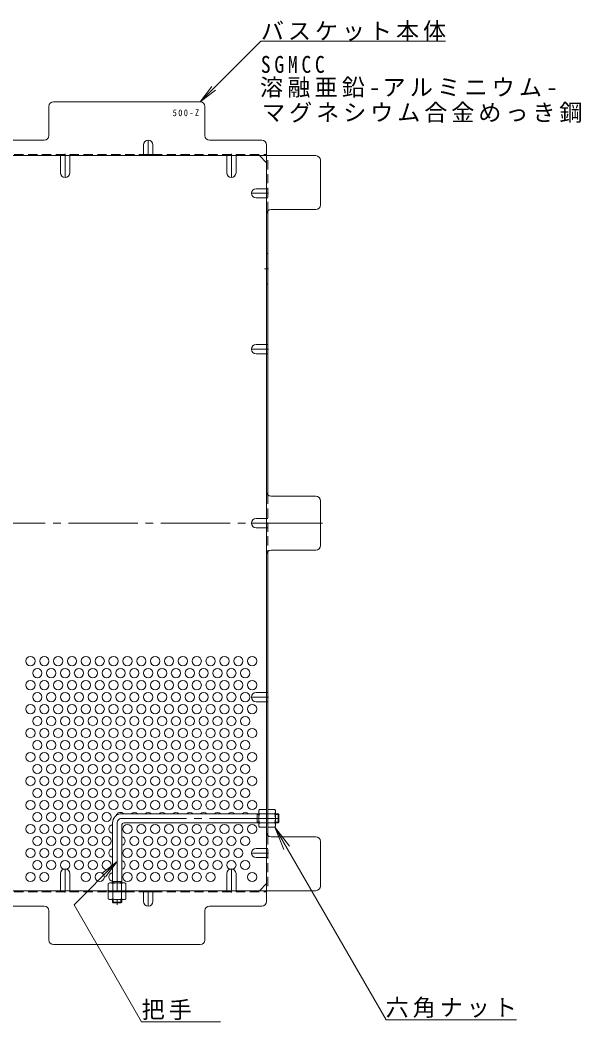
# Model space of a CAD drawing. Units: millimetres at full size, sheet at 1:5; details may follow other scales. Extents: x -898 to 946, y -664 to 545.
# Drawn here: x -217 to 145, y -127 to 524 of the extents above; entities that cross this region are included whole.
import ezdxf

# ---------------------------------------------------------------- set-up
doc = ezdxf.new("R2010")
doc.units = ezdxf.units.MM
doc.header["$LTSCALE"] = 5
for name, pattern in [('CHAIN1', [8, 5, -1, 1, -1]), ('CHAIN2', [12, 9, -1, 1, -1]), ('DASHED1', [1.8, 1.2, -0.6])]:
    doc.linetypes.add(name, pattern=pattern)
for name, color, linetype, lineweight in [('0-1_躯体', 3, 'Continuous', 9), ('0-5_寸法', 7, 'Continuous', 9), ('0-6_ハッチ', 2, 'Continuous', 9), ('0-7', 2, 'Continuous', 9), ('0-8', 2, 'Continuous', 9), ('0-B', 2, 'Continuous', 9)]:
    doc.layers.add(name, color=color, linetype=linetype, lineweight=lineweight)
doc.styles.add('ＭＳ ゴシック', font='')
doc.styles.get('ＭＳ ゴシック').set_extended_font_data('MS Gothic')

msp = doc.modelspace()

# ---------------------------------------------------------------- linework, layer by layer
at = {"layer": '0-1_躯体'}
for p, q in [((-61.509, 7.902), (-150.509, 7.902)), ((-62.509, 1.902), (-62.509, 7.902)), ((-62.509, 7.402), (-61.509, 7.402)), ((-49.009, 7.902), (-50.709, 7.902)), ((-50.709, 7.402), (-48.509, 7.402)), ((-49.009, 1.902), (-49.009, 7.902)), ((-49.009, 7.902), (-48.509, 7.402)), ((-48.509, 2.402), (-48.509, 7.402)), ((-156.509, 1.902), (-156.509, -37.098)), ((-150.509, 0.402), (-150.509, -37.098)), ((-61.509, 1.902), (-149.009, 1.902)), ((-62.509, 2.402), (-61.509, 2.402)), ((-50.709, 2.402), (-48.509, 2.402)), ((-49.009, 1.902), (-50.709, 1.902)), ((-49.009, 1.902), (-48.509, 2.402)), ((-156.509, -36.098), (-150.509, -36.098)), ((-156.009, -36.098), (-156.009, -37.098)), ((-151.009, -36.098), (-151.009, -37.098))]:
    msp.add_line(p, q, dxfattribs=at)
at = {"layer": '0-1_躯体', "linetype": 'CHAIN2'}
for p, q in [((-153.509, 1.902), (-153.509, -51.331)), ((-48.509, 4.902), (-150.509, 4.902))]:
    msp.add_line(p, q, dxfattribs=at)
at = {"layer": '0-1_躯体', "linetype": 'DASHED1'}
for p, q in [((-156.509, -49.598), (-156.509, -47.898)), ((-156.509, -49.598), (-150.509, -49.598)), ((-156.509, -49.598), (-156.009, -50.098)), ((-156.009, -47.898), (-156.009, -50.098)), ((-156.009, -50.098), (-151.009, -50.098)), ((-151.009, -47.898), (-151.009, -50.098)), ((-150.509, -49.598), (-151.009, -50.098)), ((-150.509, -49.598), (-150.509, -47.898))]:
    msp.add_line(p, q, dxfattribs=at)
at = {"layer": '0-1_躯体'}
for centre, radius in [((-150.509, 1.902), 6), ((-149.009, 0.402), 1.5)]:
    msp.add_arc(centre, radius, 90, 180, dxfattribs=at)
at = {"layer": '0-1_躯体', "linetype": 'CHAIN2'}
msp.add_arc((-150.509, 1.902), 3, 90, 180, dxfattribs=at)
at = {"layer": '0-5_寸法'}
for p, q in [((-60.169, 509.849), (-99.51, 470.509)), ((59.831, 509.849), (-60.169, 509.849)), ((-99.51, 470.509), (-91.9, 480.426)), ((-99.51, 470.509), (-89.593, 478.118)), ((-51.142, -0.848), (21.13, -126.028)), ((-51.142, -0.848), (-45.163, -15.284)), ((-51.142, -0.848), (-41.63, -13.245)), ((-153.449, -23.239), (-163.365, -30.849)), ((-86.333, -127.413), (-137.583, -127.413)), ((105.86, -126.028), (21.13, -126.028))]:
    msp.add_line(p, q, dxfattribs=at)
msp.add_lwpolyline([(-137.583, -127.413), (-181.52, -51.311), (-153.449, -23.239), (-161.058, -33.156)], dxfattribs=at)
at = {"layer": '0-6_ハッチ'}
for centre in [(-209.809, 107.072), (-200.809, 107.072), (-191.809, 107.072), (-182.809, 107.072), (-173.809, 107.072), (-164.809, 107.072), (-155.809, 107.072), (-146.809, 107.072), (-137.809, 107.072), (-128.809, 107.072), (-119.809, 107.072), (-110.809, 107.072), (-101.809, 107.072), (-92.809, 107.072), (-83.809, 107.072), (-74.809, 107.072), (-65.809, 107.072), (-205.309, 99.277), (-196.309, 99.277), (-187.309, 99.277), (-178.309, 99.277), (-169.309, 99.277), (-160.309, 99.277), (-151.309, 99.277), (-142.309, 99.277), (-133.309, 99.277), (-124.309, 99.277), (-115.309, 99.277), (-106.309, 99.277), (-97.309, 99.277), (-88.309, 99.277), (-79.309, 99.277), (-70.309, 99.277), (-209.809, 91.483), (-200.809, 91.483), (-191.809, 91.483), (-182.809, 91.483), (-173.809, 91.483), (-164.809, 91.483), (-155.809, 91.483), (-146.809, 91.483), (-137.809, 91.483), (-128.809, 91.483), (-119.809, 91.483), (-110.809, 91.483), (-101.809, 91.483), (-92.809, 91.483), (-83.809, 91.483), (-74.809, 91.483), (-65.809, 91.483), (-205.309, 83.689), (-196.309, 83.689), (-187.309, 83.689), (-178.309, 83.689), (-169.309, 83.689), (-160.309, 83.689), (-151.309, 83.689), (-142.309, 83.689), (-133.309, 83.689), (-124.309, 83.689), (-115.309, 83.689), (-106.309, 83.689), (-97.309, 83.689), (-88.309, 83.689), (-79.309, 83.689), (-70.309, 83.689), (-209.809, 75.895), (-200.809, 75.895), (-191.809, 75.895), (-182.809, 75.895), (-173.809, 75.895), (-164.809, 75.895), (-155.809, 75.895), (-146.809, 75.895), (-137.809, 75.895), (-128.809, 75.895), (-119.809, 75.895), (-110.809, 75.895), (-101.809, 75.895), (-92.809, 75.895), (-83.809, 75.895), (-74.809, 75.895), (-65.809, 75.895), (-205.309, 68.101), (-196.309, 68.101), (-187.309, 68.101), (-178.309, 68.101), (-169.309, 68.101), (-160.309, 68.101), (-151.309, 68.101), (-142.309, 68.101), (-133.309, 68.101), (-124.309, 68.101), (-115.309, 68.101), (-106.309, 68.101), (-97.309, 68.101), (-88.309, 68.101), (-79.309, 68.101), (-70.309, 68.101), (-209.809, 60.306), (-200.809, 60.306), (-191.809, 60.306), (-182.809, 60.306), (-173.809, 60.306), (-164.809, 60.306), (-155.809, 60.306), (-146.809, 60.306), (-137.809, 60.306), (-128.809, 60.306), (-119.809, 60.306), (-110.809, 60.306), (-101.809, 60.306), (-92.809, 60.306), (-83.809, 60.306), (-74.809, 60.306), (-65.809, 60.306), (-205.309, 52.512), (-196.309, 52.512), (-187.309, 52.512), (-178.309, 52.512), (-169.309, 52.512), (-160.309, 52.512), (-151.309, 52.512), (-142.309, 52.512), (-133.309, 52.512), (-124.309, 52.512), (-115.309, 52.512), (-106.309, 52.512), (-97.309, 52.512), (-88.309, 52.512), (-79.309, 52.512), (-70.309, 52.512), (-209.809, 44.718), (-200.809, 44.718), (-191.809, 44.718), (-182.809, 44.718), (-173.809, 44.718), (-164.809, 44.718), (-155.809, 44.718), (-146.809, 44.718), (-137.809, 44.718), (-128.809, 44.718), (-119.809, 44.718), (-110.809, 44.718), (-101.809, 44.718), (-92.809, 44.718), (-83.809, 44.718), (-74.809, 44.718), (-65.809, 44.718), (-205.309, 36.924), (-196.309, 36.924), (-187.309, 36.924), (-178.309, 36.924), (-169.309, 36.924), (-160.309, 36.924), (-151.309, 36.924), (-142.309, 36.924), (-133.309, 36.924), (-124.309, 36.924), (-115.309, 36.924), (-106.309, 36.924), (-97.309, 36.924), (-88.309, 36.924), (-79.309, 36.924), (-70.309, 36.924), (-209.809, 29.129), (-200.809, 29.129), (-191.809, 29.129), (-182.809, 29.129), (-173.809, 29.129), (-164.809, 29.129), (-155.809, 29.129), (-146.809, 29.129), (-137.809, 29.129), (-128.809, 29.129), (-119.809, 29.129), (-110.809, 29.129), (-101.809, 29.129), (-92.809, 29.129), (-83.809, 29.129), (-74.809, 29.129), (-65.809, 29.129), (-205.309, 21.335), (-196.309, 21.335), (-187.309, 21.335), (-178.309, 21.335), (-169.309, 21.335), (-160.309, 21.335), (-151.309, 21.335), (-142.309, 21.335), (-133.309, 21.335), (-124.309, 21.335), (-115.309, 21.335), (-106.309, 21.335), (-97.309, 21.335), (-88.309, 21.335), (-79.309, 21.335), (-70.309, 21.335), (-209.809, 13.541), (-200.809, 13.541), (-191.809, 13.541), (-182.809, 13.541), (-173.809, 13.541), (-164.809, 13.541), (-155.809, 13.541), (-146.809, 13.541), (-137.809, 13.541), (-128.809, 13.541), (-119.809, 13.541), (-110.809, 13.541), (-101.809, 13.541), (-92.809, 13.541), (-83.809, 13.541), (-74.809, 13.541), (-65.809, 13.541), (-205.309, 5.747), (-196.309, 5.747), (-187.309, 5.747), (-178.309, 5.747), (-169.309, 5.747), (-160.309, 5.747), (-209.809, -2.048), (-200.809, -2.048), (-191.809, -2.048), (-182.809, -2.048), (-173.809, -2.048), (-164.809, -2.048), (-146.809, -2.048), (-137.809, -2.048), (-128.809, -2.048), (-119.809, -2.048), (-110.809, -2.048), (-101.809, -2.048), (-92.809, -2.048), (-83.809, -2.048), (-74.809, -2.048), (-65.809, -2.048), (-205.309, -9.842), (-196.309, -9.842), (-187.309, -9.842), (-178.309, -9.842), (-169.309, -9.842), (-160.309, -9.842), (-142.309, -9.842), (-133.309, -9.842), (-124.309, -9.842), (-115.309, -9.842), (-106.309, -9.842), (-97.309, -9.842), (-88.309, -9.842), (-79.309, -9.842), (-70.309, -9.842), (-209.809, -17.636), (-200.809, -17.636), (-191.809, -17.636), (-182.809, -17.636), (-173.809, -17.636), (-164.809, -17.636), (-146.809, -17.636), (-137.809, -17.636), (-128.809, -17.636), (-119.809, -17.636), (-110.809, -17.636), (-101.809, -17.636), (-92.809, -17.636), (-83.809, -17.636), (-74.809, -17.636), (-205.309, -25.43), (-196.309, -25.43), (-187.309, -25.43), (-178.309, -25.43), (-169.309, -25.43), (-160.309, -25.43), (-142.309, -25.43), (-133.309, -25.43), (-124.309, -25.43), (-115.309, -25.43), (-106.309, -25.43), (-97.309, -25.43), (-88.309, -25.43), (-79.309, -25.43), (-70.309, -25.43), (-209.809, -33.224), (-200.809, -33.224), (-173.809, -33.224), (-164.809, -33.224), (-146.809, -33.224), (-137.809, -33.224), (-128.809, -33.224), (-119.809, -33.224), (-110.809, -33.224), (-101.809, -33.224), (-92.809, -33.224), (-65.809, -33.224)]:
    msp.add_circle(centre, 3, dxfattribs=at)
for centre, start, end in [((-151.309, 5.747), 45.92, 162.32742), ((-142.309, 5.747), 45.92, 134.08), ((-133.309, 5.747), 45.92, 134.08), ((-124.309, 5.747), 45.92, 134.08), ((-115.309, 5.747), 45.92, 134.08), ((-106.309, 5.747), 45.92, 134.08), ((-97.309, 5.747), 45.92, 134.08), ((-88.309, 5.747), 45.92, 134.08), ((-79.309, 5.747), 45.92, 134.08), ((-70.309, 5.747), 45.92, 134.08), ((-155.809, -2.048), 103.4934, 256.5066), ((-151.309, -9.842), 285.46601, 74.53399), ((-155.809, -17.636), 103.4934, 256.5066), ((-151.309, -25.43), 285.46601, 74.53399), ((-155.809, -33.224), 103.4934, 256.31025)]:
    msp.add_arc(centre, 3, start, end, dxfattribs=at)
at = {"layer": '0-7'}
for p, q in [((-99.51, 470.509), (-194.809, 470.509)), ((-197.809, 448.509), (-197.809, 467.509)), ((-96.51, 448.509), (-96.51, 467.509)), ((-200.809, 445.509), (-260.809, 445.509)), ((-59.509, 445.509), (-93.51, 445.509)), ((-136.309, 436.309), (-130.309, 436.309)), ((-56.509, -49.098), (-56.509, 442.509)), ((-566.112, 435.509), (-24.505, 435.509)), ((-56.509, 430.897), (-61.121, 435.509)), ((-21.505, 403.508), (-21.505, 432.509)), ((-55.709, 399.552), (-55.709, 215.166)), ((-53.509, 400.508), (-24.505, 400.508)), ((-24.505, 214.206), (-53.509, 214.206)), ((-21.505, 182.205), (-21.505, 211.206)), ((-55.709, -6.137), (-55.709, 178.244)), ((-53.509, 179.205), (-24.505, 179.205)), ((-24.505, -7.097), (-53.509, -7.097)), ((-21.505, -39.098), (-21.505, -10.097)), ((-61.121, -42.098), (-56.509, -37.486)), ((-566.112, -42.098), (-24.505, -42.098)), ((-136.309, -42.898), (-130.309, -42.898)), ((-200.809, -52.098), (-260.809, -52.098)), ((-197.809, -55.098), (-197.809, -74.098)), ((-96.51, -74.098), (-96.51, -55.098)), ((-93.51, -52.098), (-59.509, -52.098)), ((-194.809, -77.098), (-99.51, -77.098))]:
    msp.add_line(p, q, dxfattribs=at)
at = {"layer": '0-7', "linetype": 'DASHED1'}
for p, q in [((-454.309, 436.309), (-136.309, 436.309)), ((-190.309, 435.509), (-190.309, 436.309)), ((-184.309, 435.509), (-184.309, 436.309)), ((-130.309, 436.309), (-56.509, 436.309)), ((-82.309, 435.509), (-82.309, 436.309)), ((-76.309, 435.509), (-76.309, 436.309)), ((-55.709, 399.552), (-55.709, 435.509)), ((-56.509, 414.047), (-55.709, 414.047)), ((-56.509, 408.047), (-55.709, 408.047)), ((-56.509, 312.722), (-55.709, 312.722)), ((-56.509, 306.722), (-55.709, 306.722)), ((-55.709, 215.166), (-55.709, 178.244)), ((-56.509, 199.705), (-55.709, 199.705)), ((-56.509, 193.705), (-55.709, 193.705)), ((-56.509, 86.689), (-55.709, 86.689)), ((-56.509, 80.689), (-55.709, 80.689)), ((-55.709, 7.902), (-56.509, 7.902)), ((-55.709, 1.702), (-56.509, 1.702)), ((-55.709, -6.137), (-55.709, -42.103)), ((-56.509, -14.636), (-55.709, -14.636)), ((-56.509, -20.636), (-55.709, -20.636)), ((-454.309, -42.898), (-136.309, -42.898)), ((-190.309, -42.098), (-190.309, -42.898)), ((-184.309, -42.098), (-184.309, -42.898)), ((-150.509, -42.098), (-150.509, -42.898)), ((-130.309, -42.898), (-56.509, -42.898)), ((-82.309, -42.098), (-82.309, -42.898)), ((-76.309, -42.098), (-76.309, -42.898))]:
    msp.add_line(p, q, dxfattribs=at)
at = {"layer": '0-7', "linetype": 'CHAIN2'}
msp.add_line((-20.152, 196.705), (-570.034, 196.705), dxfattribs=at)
at = {"layer": '0-7'}
for centre, start, end in [((-194.809, 467.509), 90, 180), ((-99.51, 467.509), 0, 90), ((-200.809, 448.509), 270, 0), ((-93.51, 448.509), 180, 270), ((-59.509, 442.509), 0, 90), ((-24.505, 432.509), 0, 90), ((-53.509, 397.508), 90, 180), ((-24.505, 403.508), 270, 0), ((-53.509, 217.206), 180, 270), ((-24.505, 211.206), 0, 90), ((-53.509, 176.205), 90, 180), ((-24.505, 182.205), 270, 0), ((-53.509, -4.097), 180, 270), ((-24.505, -10.097), 0, 90), ((-24.505, -39.098), 270, 0), ((-59.509, -49.098), 270, 0), ((-200.809, -55.098), 0, 90), ((-93.51, -55.098), 90, 180), ((-194.809, -74.098), 180, 270), ((-99.51, -74.098), 270, 0)]:
    msp.add_arc(centre, 3, start, end, dxfattribs=at)
at = {"layer": '0-8', "linetype": 'CHAIN1'}
for p, q in [((-133.309, 435.509), (-133.309, 445.509)), ((-187.309, 436.709), (-187.309, 421.359)), ((-79.309, 436.709), (-79.309, 421.359)), ((-55.309, 411.047), (-66.309, 411.047)), ((-57.855, 362.001), (-55.309, 362.001)), ((-55.309, 309.722), (-66.309, 309.722)), ((-53.801, 196.705), (-66.309, 196.705)), ((-55.309, 83.689), (-66.309, 83.689)), ((-55.309, -17.636), (-66.309, -17.636)), ((-187.309, -43.298), (-187.309, -27.948)), ((-79.309, -43.298), (-79.309, -27.948)), ((-133.309, -42.098), (-133.309, -52.098))]:
    msp.add_line(p, q, dxfattribs=at)
at = {"layer": '0-8'}
for p, q in [((-136.309, 442.509), (-136.309, 435.509)), ((-130.309, 442.509), (-130.309, 435.509)), ((-190.309, 424.359), (-190.309, 435.509)), ((-184.309, 424.359), (-184.309, 435.509)), ((-82.309, 424.359), (-82.309, 435.509)), ((-76.309, 424.359), (-76.309, 435.509)), ((-63.309, 414.047), (-56.509, 414.047)), ((-63.309, 408.047), (-56.509, 408.047)), ((-55.709, 372.001), (-56.509, 372.001)), ((-55.709, 352.001), (-56.509, 352.001)), ((-63.309, 312.722), (-56.509, 312.722)), ((-63.309, 306.722), (-56.509, 306.722)), ((-63.309, 199.705), (-56.509, 199.705)), ((-63.309, 193.705), (-56.509, 193.705)), ((-63.309, 86.689), (-56.509, 86.689)), ((-63.309, 80.689), (-56.509, 80.689)), ((-63.309, -14.636), (-56.509, -14.636)), ((-63.309, -20.636), (-56.509, -20.636)), ((-190.309, -30.948), (-190.309, -42.098)), ((-184.309, -30.948), (-184.309, -42.098)), ((-82.309, -30.948), (-82.309, -42.098)), ((-76.309, -30.948), (-76.309, -42.098)), ((-136.309, -49.098), (-136.309, -42.098)), ((-130.309, -49.098), (-130.309, -42.098))]:
    msp.add_line(p, q, dxfattribs=at)
for centre, start, end in [((-133.309, 442.509), 0, 180), ((-187.309, 424.359), 180, 0), ((-79.309, 424.359), 180, 0), ((-63.309, 411.047), 90, 270), ((-63.309, 309.722), 90, 270), ((-63.309, 196.705), 90, 270), ((-63.309, 83.689), 90, 270), ((-63.309, -17.636), 90, 270), ((-187.309, -30.948), 0, 180), ((-79.309, -30.948), 0, 180), ((-133.309, -49.098), 180, 0)]:
    msp.add_arc(centre, 3, start, end, dxfattribs=at)
at = {"layer": '0-B'}
for p, q in [((-61.509, 9.902), (-61.076, 10.652)), ((-61.509, -0.098), (-61.509, 9.902)), ((-56.509, 10.652), (-61.076, 10.652)), ((-61.076, 7.765), (-56.509, 7.765)), ((-56.509, -0.848), (-56.509, 10.652)), ((-55.709, -0.848), (-55.709, 10.652)), ((-55.709, 10.652), (-51.142, 10.652)), ((-51.142, 7.765), (-55.709, 7.765)), ((-50.709, 9.902), (-51.142, 10.652)), ((-50.709, -0.098), (-50.709, 9.902)), ((-61.076, 2.039), (-56.509, 2.039)), ((-51.142, 2.039), (-55.709, 2.039)), ((-61.509, -0.098), (-61.076, -0.848)), ((-56.509, -0.848), (-61.076, -0.848)), ((-55.709, -0.848), (-51.142, -0.848)), ((-50.709, -0.098), (-51.142, -0.848)), ((-158.509, -37.098), (-159.259, -37.531)), ((-159.259, -42.098), (-159.259, -37.531)), ((-158.509, -37.098), (-148.509, -37.098)), ((-156.372, -37.531), (-156.372, -42.098)), ((-150.645, -37.531), (-150.645, -42.098)), ((-148.509, -37.098), (-147.759, -37.531)), ((-147.759, -42.098), (-147.759, -37.531)), ((-159.259, -42.098), (-147.759, -42.098))]:
    msp.add_line(p, q, dxfattribs=at)
at = {"layer": '0-B', "linetype": 'DASHED1'}
for p, q in [((-147.759, -42.898), (-159.259, -42.898)), ((-159.259, -42.898), (-159.259, -47.465)), ((-156.372, -47.465), (-156.372, -42.898)), ((-150.645, -47.465), (-150.645, -42.898)), ((-147.759, -42.898), (-147.759, -47.465)), ((-158.509, -47.898), (-159.259, -47.465)), ((-148.509, -47.898), (-158.509, -47.898)), ((-148.509, -47.898), (-147.759, -47.465))]:
    msp.add_line(p, q, dxfattribs=at)
at = {"layer": '0-B'}
for centre, radius, start, end in [((-58.227, 9.007), 3.29, 149.99998, 176.07924), ((-58.774, 9.242), 2.735, 180.2103, 212.68507), ((-51.826, 4.902), 9.683, 162.79973, 197.20026), ((-53.991, 9.007), 3.29, 3.92076, 30.00002), ((-53.443, 9.242), 2.735, 327.31493, 359.7897), ((-60.391, 4.902), 9.683, 342.79974, 17.20027), ((-58.774, 0.562), 2.735, 147.31491, 179.78969), ((-58.227, 0.797), 3.29, 183.92075, 210), ((-53.991, 0.797), 3.29, 330, 356.07925), ((-53.443, 0.562), 2.735, 0.21031, 32.68509), ((-157.614, -40.38), 3.29, 93.92075, 120), ((-157.849, -39.833), 2.735, 57.31491, 89.78969), ((-153.509, -46.781), 9.683, 72.79973, 107.20026), ((-149.169, -39.833), 2.735, 90.2103, 122.68507), ((-149.404, -40.38), 3.29, 59.99998, 86.07924)]:
    msp.add_arc(centre, radius, start, end, dxfattribs=at)
at = {"layer": '0-B', "linetype": 'DASHED1'}
for centre, radius, start, end in [((-157.614, -44.616), 3.29, 239.99998, 266.07924), ((-157.849, -45.163), 2.735, 270.2103, 302.68507), ((-153.509, -38.216), 9.683, 252.79973, 287.20026), ((-149.169, -45.163), 2.735, 237.31491, 269.78969), ((-149.404, -44.616), 3.29, 273.92075, 300)]:
    msp.add_arc(centre, radius, start, end, dxfattribs=at)

# ---------------------------------------------------------------- texts
at = {"layer": '0-5_寸法', "char_height": 11, "attachment_point": 7, "style": 'ＭＳ ゴシック'}
for s, insert in [('\\T1.17;バスケット本体', (-60.169, 509.849)), ('\\T1.38;\\W0.85;SGMCC', (-60.169, 489.109)), ('\\T1.18;溶融亜鉛-アルミニウム-', (-60.746, 473.249)), ('\\T1.17;マグネシウム合金めっき鋼板', (-59.381, 456.871)), ('\\T1.17;把手', (-137.583, -126.179)), ('\\T1.17;六角ナット', (20.86, -124.793))]:
    msp.add_mtext(s, dxfattribs=dict(at, insert=insert))
at = {"layer": '0-5_寸法', "color": 6, "insert": (-117.43, 461.109), "char_height": 4.399, "attachment_point": 7, "style": 'ＭＳ ゴシック'}
msp.add_mtext('\\T1.34;\\W0.9;500-Z', dxfattribs=at)

doc.saveas('drawing.dxf')
